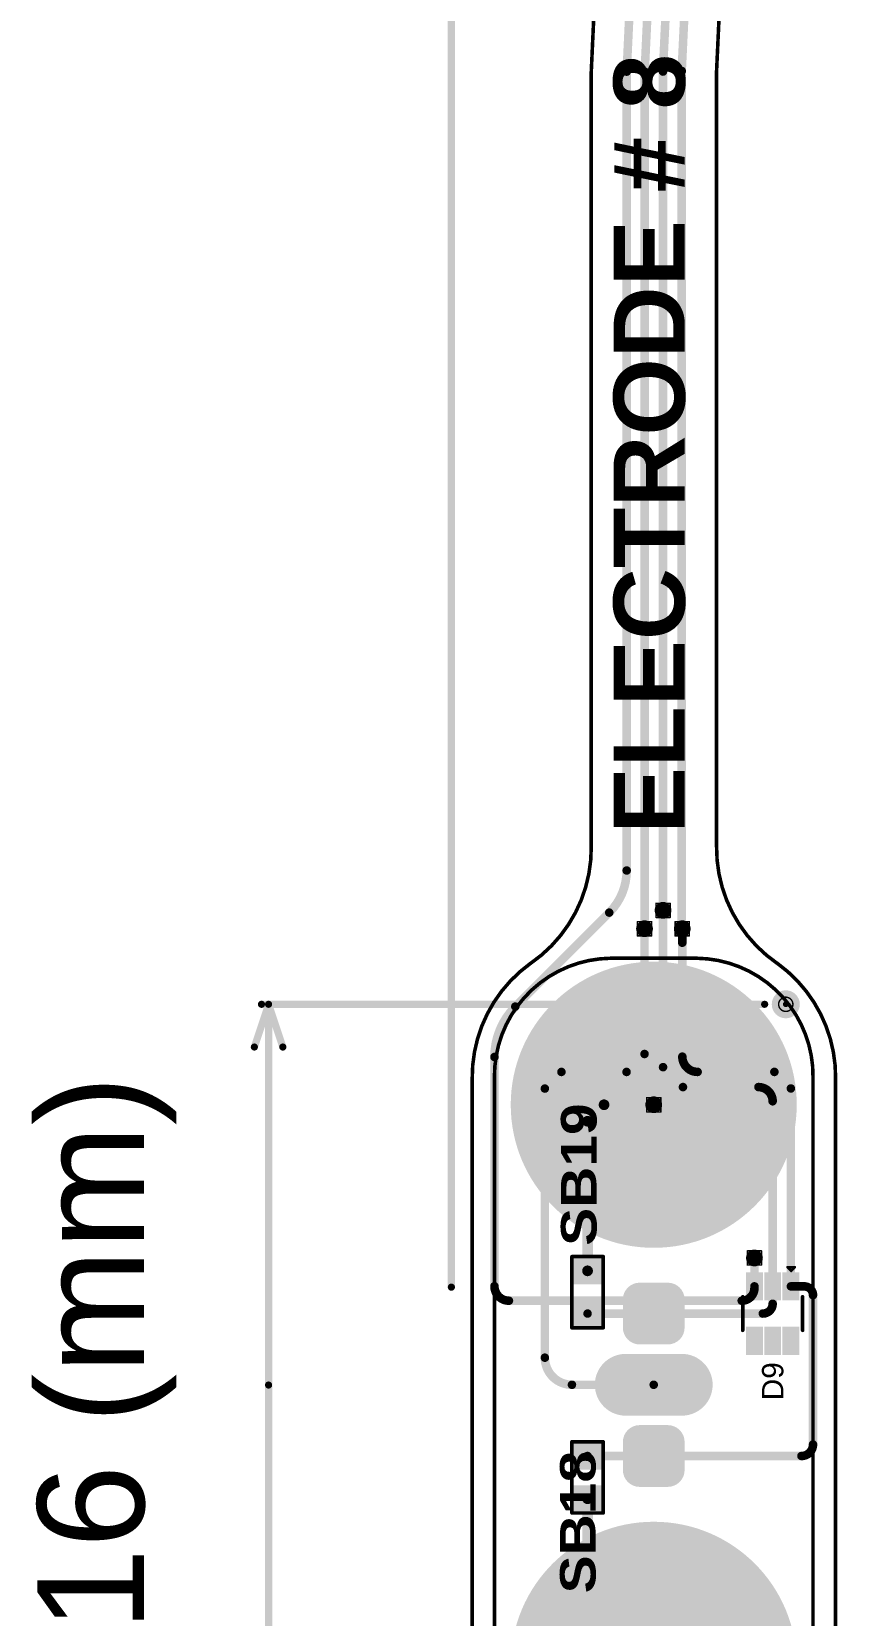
# Model space of a CAD drawing. Header units: inches. Extents: x -17 to 349, y -40 to 215.
# Drawn here: x -17.5 to 11.8, y 5.4 to 61.8 of the extents above; entities that cross this region are included whole.
import ezdxf

# ---------------------------------------------------------------- set-up
doc = ezdxf.new("R2010")
doc.units = ezdxf.units.IN
for name, color, linetype in [('Board Outline', 216, 'Continuous'), ('Bottom Layer', 5, 'Continuous'), ('Bottom Overlay', 54, 'Continuous'), ('Bottom Paste', 16, 'Continuous'), ('Bottom Solder', 6, 'Continuous'), ('Dimension', 6, 'Continuous'), ('Drill Drawing', 1, 'Continuous'), ('Pad Holes', 156, 'Continuous'), ('Top Layer', 1, 'Continuous'), ('Top Overlay', 2, 'Continuous'), ('Top Paste', 8, 'Continuous'), ('Top Solder', 216, 'Continuous'), ('Via Holes', 16, 'Continuous')]:
    doc.layers.add(name, color=color, linetype=linetype)
doc.styles.add('Arial', font='', dxfattribs={"height": 0.2})
doc.styles.add('Arial Black_Bold', font='', dxfattribs={"height": 0.2})
doc.styles.add('Arial_Bold', font='', dxfattribs={"height": 0.2})
doc.styles.get('Arial').set_extended_font_data('Arial')
doc.styles.get('Arial Black_Bold').set_extended_font_data('Arial Black', bold=True)
doc.styles.get('Arial_Bold').set_extended_font_data('Arial', bold=True)

# ---------------------------------------------------------------- blocks, each defined once
blk = doc.blocks.new('S______B______7')
at = {"layer": 'Top Layer'}
for points in [[(-1.143, -0.4445), (-1.143, 0.4445), (-0.381, 0.4445), (-0.381, -0.4445)], [(0.381, -0.4445), (0.381, 0.4445), (1.143, 0.4445), (1.143, -0.4445)]]:
    blk.add_hatch(color=1, dxfattribs=at).paths.add_polyline_path(points)
at = {"layer": 'Top Paste'}
for points in [[(-1.143, -0.4445), (-1.143, 0.4445), (-0.381, 0.4445), (-0.381, -0.4445)], [(0.381, -0.4445), (0.381, 0.4445), (1.143, 0.4445), (1.143, -0.4445)]]:
    blk.add_hatch(color=8, dxfattribs=at).paths.add_polyline_path(points)
at = {"layer": 'Top Solder'}
for points in [[(-1.2446, -0.5461), (-1.2446, 0.5461), (-0.2794, 0.5461), (-0.2794, -0.5461)], [(0.2794, -0.5461), (0.2794, 0.5461), (1.2446, 0.5461), (1.2446, -0.5461)]]:
    blk.add_hatch(color=216, dxfattribs=at).paths.add_polyline_path(points)
at = {"layer": 'Top Overlay'}
for points in [[(-1.27, -0.5588, 0.127, 0.127, 0), (-1.27, 0.5588, 0.127, 0.127, 0)], [(1.27, 0.5588, 0.127, 0.127, 0), (-1.27, 0.5588, 0.127, 0.127, 0)], [(1.27, -0.5588, 0.127, 0.127, 0), (1.27, 0.5588, 0.127, 0.127, 0)], [(1.27, -0.5588, 0.127, 0.127, 0), (-1.27, -0.5588, 0.127, 0.127, 0)]]:
    blk.add_lwpolyline(points, format="xyseb", dxfattribs=at)
for points in [[(-1.30175, 0.5588, 0.0635, 0.0635, 1), (-1.23825, 0.5588, 0.0635, 0.0635, 1)], [(-1.30175, 0.5588, 0.0635, 0.0635, 1), (-1.23825, 0.5588, 0.0635, 0.0635, 1)], [(1.23825, 0.5588, 0.0635, 0.0635, 1), (1.30175, 0.5588, 0.0635, 0.0635, 1)], [(1.23825, 0.5588, 0.0635, 0.0635, 1), (1.30175, 0.5588, 0.0635, 0.0635, 1)], [(-1.30175, -0.5588, 0.0635, 0.0635, 1), (-1.23825, -0.5588, 0.0635, 0.0635, 1)], [(-1.30175, -0.5588, 0.0635, 0.0635, 1), (-1.23825, -0.5588, 0.0635, 0.0635, 1)], [(1.23825, -0.5588, 0.0635, 0.0635, 1), (1.30175, -0.5588, 0.0635, 0.0635, 1)], [(1.23825, -0.5588, 0.0635, 0.0635, 1), (1.30175, -0.5588, 0.0635, 0.0635, 1)]]:
    blk.add_lwpolyline(points, format="xyseb", close=True, dxfattribs=at)
blk = doc.blocks.new('S______B______8')
at = {"layer": 'Top Layer'}
for points in [[(-1.143, -0.4445), (-1.143, 0.4445), (-0.381, 0.4445), (-0.381, -0.4445)], [(0.381, -0.4445), (0.381, 0.4445), (1.143, 0.4445), (1.143, -0.4445)]]:
    blk.add_hatch(color=1, dxfattribs=at).paths.add_polyline_path(points)
at = {"layer": 'Top Paste'}
for points in [[(-1.143, -0.4445), (-1.143, 0.4445), (-0.381, 0.4445), (-0.381, -0.4445)], [(0.381, -0.4445), (0.381, 0.4445), (1.143, 0.4445), (1.143, -0.4445)]]:
    blk.add_hatch(color=8, dxfattribs=at).paths.add_polyline_path(points)
at = {"layer": 'Top Solder'}
for points in [[(-1.2446, -0.5461), (-1.2446, 0.5461), (-0.2794, 0.5461), (-0.2794, -0.5461)], [(0.2794, -0.5461), (0.2794, 0.5461), (1.2446, 0.5461), (1.2446, -0.5461)]]:
    blk.add_hatch(color=216, dxfattribs=at).paths.add_polyline_path(points)
at = {"layer": 'Top Overlay'}
for points in [[(-1.27, 0.5588, 0.127, 0.127, 0), (-1.27, -0.5588, 0.127, 0.127, 0)], [(-1.27, 0.5588, 0.127, 0.127, 0), (1.27, 0.5588, 0.127, 0.127, 0)], [(1.27, 0.5588, 0.127, 0.127, 0), (1.27, -0.5588, 0.127, 0.127, 0)], [(-1.27, -0.5588, 0.127, 0.127, 0), (1.27, -0.5588, 0.127, 0.127, 0)]]:
    blk.add_lwpolyline(points, format="xyseb", dxfattribs=at)
for points in [[(-1.30175, 0.5588, 0.0635, 0.0635, 1), (-1.23825, 0.5588, 0.0635, 0.0635, 1)], [(-1.30175, 0.5588, 0.0635, 0.0635, 1), (-1.23825, 0.5588, 0.0635, 0.0635, 1)], [(1.23825, 0.5588, 0.0635, 0.0635, 1), (1.30175, 0.5588, 0.0635, 0.0635, 1)], [(1.23825, 0.5588, 0.0635, 0.0635, 1), (1.30175, 0.5588, 0.0635, 0.0635, 1)], [(-1.30175, -0.5588, 0.0635, 0.0635, 1), (-1.23825, -0.5588, 0.0635, 0.0635, 1)], [(-1.30175, -0.5588, 0.0635, 0.0635, 1), (-1.23825, -0.5588, 0.0635, 0.0635, 1)], [(1.23825, -0.5588, 0.0635, 0.0635, 1), (1.30175, -0.5588, 0.0635, 0.0635, 1)], [(1.23825, -0.5588, 0.0635, 0.0635, 1), (1.30175, -0.5588, 0.0635, 0.0635, 1)]]:
    blk.add_lwpolyline(points, format="xyseb", close=True, dxfattribs=at)
blk = doc.blocks.new('SOT_363_23')
at = {"layer": 'Top Layer'}
for points in [[(-0.57, 0.85), (-0.57, 0.45), (-1.37, 0.45), (-1.37, 0.85)], [(1.37, 0.85), (1.37, 0.45), (0.57, 0.45), (0.57, 0.85)], [(-0.57, 0.2), (-0.57, -0.2), (-1.37, -0.2), (-1.37, 0.2)], [(1.37, 0.2), (1.37, -0.2), (0.57, -0.2), (0.57, 0.2)], [(-0.57, -0.45), (-0.57, -0.85), (-1.37, -0.85), (-1.37, -0.45)], [(1.37, -0.45), (1.37, -0.85), (0.57, -0.85), (0.57, -0.45)]]:
    blk.add_hatch(color=1, dxfattribs=at).paths.add_polyline_path(points)
at = {"layer": 'Top Paste'}
for points in [[(-0.57, 0.85), (-0.57, 0.45), (-1.37, 0.45), (-1.37, 0.85)], [(1.37, 0.85), (1.37, 0.45), (0.57, 0.45), (0.57, 0.85)], [(-0.57, 0.2), (-0.57, -0.2), (-1.37, -0.2), (-1.37, 0.2)], [(1.37, 0.2), (1.37, -0.2), (0.57, -0.2), (0.57, 0.2)], [(-0.57, -0.45), (-0.57, -0.85), (-1.37, -0.85), (-1.37, -0.45)], [(1.37, -0.45), (1.37, -0.85), (0.57, -0.85), (0.57, -0.45)]]:
    blk.add_hatch(color=8, dxfattribs=at).paths.add_polyline_path(points)
at = {"layer": 'Top Solder'}
for points in [[(-0.468, 0.952), (-0.468, 0.348), (-1.472, 0.348), (-1.472, 0.952)], [(1.472, 0.952), (1.472, 0.348), (0.468, 0.348), (0.468, 0.952)], [(-0.468, 0.302), (-0.468, -0.302), (-1.472, -0.302), (-1.472, 0.302)], [(1.472, 0.302), (1.472, -0.302), (0.468, -0.302), (0.468, 0.302)], [(-0.468, -0.348), (-0.468, -0.952), (-1.472, -0.952), (-1.472, -0.348)], [(1.472, -0.348), (1.472, -0.952), (0.468, -0.952), (0.468, -0.348)]]:
    blk.add_hatch(color=216, dxfattribs=at).paths.add_polyline_path(points)
at = {"layer": 'Top Overlay'}
for points in [[(0.6, 1.067, 0.127, 0.127, 0), (-0.6, 1.067, 0.127, 0.127, 0)], [(-1.524, 0.66, 0.1, 0.1, 0), (-1.651, 0.787, 0.1, 0.1, 0)], [(-1.651, 0.533, 0.1, 0.1, 0), (-1.651, 0.787, 0.1, 0.1, 0)], [(-1.651, 0.533, 0.1, 0.1, 0), (-1.524, 0.66, 0.1, 0.1, 0)], [(0.6, -1.067, 0.127, 0.127, 0), (-0.6, -1.067, 0.127, 0.127, 0)]]:
    blk.add_lwpolyline(points, format="xyseb", dxfattribs=at)
for points in [[(-0.632, 1.067, 0.0635, 0.0635, 1), (-0.568, 1.067, 0.0635, 0.0635, 1)], [(0.568, 1.067, 0.0635, 0.0635, 1), (0.632, 1.067, 0.0635, 0.0635, 1)], [(-1.676, 0.787, 0.05, 0.05, 1), (-1.626, 0.787, 0.05, 0.05, 1)], [(-1.676, 0.787, 0.05, 0.05, 1), (-1.626, 0.787, 0.05, 0.05, 1)], [(-1.676, 0.533, 0.05, 0.05, 1), (-1.626, 0.533, 0.05, 0.05, 1)], [(-1.676, 0.533, 0.05, 0.05, 1), (-1.626, 0.533, 0.05, 0.05, 1)], [(-1.549, 0.66, 0.05, 0.05, 1), (-1.499, 0.66, 0.05, 0.05, 1)], [(-1.549, 0.66, 0.05, 0.05, 1), (-1.499, 0.66, 0.05, 0.05, 1)], [(-0.632, -1.067, 0.0635, 0.0635, 1), (-0.568, -1.067, 0.0635, 0.0635, 1)], [(0.568, -1.067, 0.0635, 0.0635, 1), (0.632, -1.067, 0.0635, 0.0635, 1)]]:
    blk.add_lwpolyline(points, format="xyseb", close=True, dxfattribs=at)
blk = doc.blocks.new('EMG_2_PAD_B_39')
at = {"layer": 'Bottom Layer'}
h = blk.add_hatch(color=5, dxfattribs=at)
edge = h.paths.add_edge_path()
edge.add_arc((0, 9.987), 5, 0, 360)
h = blk.add_hatch(color=5, dxfattribs=at)
edge = h.paths.add_edge_path()
edge.add_arc((0, -9.987), 5, 0, 360)
at = {"layer": 'Bottom Paste'}
h = blk.add_hatch(color=16, dxfattribs=at)
edge = h.paths.add_edge_path()
edge.add_arc((0, 9.987), 5, 0, 360)
h = blk.add_hatch(color=16, dxfattribs=at)
edge = h.paths.add_edge_path()
edge.add_arc((0, -9.987), 5, 0, 360)
at = {"layer": 'Bottom Solder'}
h = blk.add_hatch(color=6, dxfattribs=at)
edge = h.paths.add_edge_path()
edge.add_arc((0, 9.987), 5.102, 0, 360)
h = blk.add_hatch(color=6, dxfattribs=at)
edge = h.paths.add_edge_path()
edge.add_arc((0, -9.987), 5.102, 0, 360)
at = {"layer": 'Bottom Overlay'}
for points in [[(-5.683, 10.966, 0.127, 0.127, -0.414214), (-1.531, 15.213, 0.127, 0.127, 0)], [(-1.531, 15.213, 0.127, 0.127, 0), (1.531, 15.213, 0.127, 0.127, 0)], [(1.531, 15.213, 0.127, 0.127, -0.414214), (5.683, 10.966, 0.127, 0.127, 0)], [(-5.683, -10.966, 0.127, 0.127, 0), (-5.683, 10.966, 0.127, 0.127, 0)], [(5.683, -10.966, 0.127, 0.127, 0), (5.683, 10.966, 0.127, 0.127, 0)], [(-1.531, -15.213, 0.127, 0.127, -0.414214), (-5.683, -10.966, 0.127, 0.127, 0)], [(5.683, -10.966, 0.127, 0.127, -0.414214), (1.531, -15.213, 0.127, 0.127, 0)], [(-1.531, -15.213, 0.127, 0.127, 0), (1.531, -15.213, 0.127, 0.127, 0)]]:
    blk.add_lwpolyline(points, format="xyseb", dxfattribs=at)
for points in [[(-1.562, 15.213, 0.0635, 0.0635, 1), (-1.499, 15.213, 0.0635, 0.0635, 1)], [(-1.562, 15.213, 0.0635, 0.0635, 1), (-1.499, 15.213, 0.0635, 0.0635, 1)], [(1.499, 15.213, 0.0635, 0.0635, 1), (1.562, 15.213, 0.0635, 0.0635, 1)], [(1.499, 15.213, 0.0635, 0.0635, 1), (1.562, 15.213, 0.0635, 0.0635, 1)], [(-5.715, 10.966, 0.0635, 0.0635, 1), (-5.652, 10.966, 0.0635, 0.0635, 1)], [(-5.715, 10.966, 0.0635, 0.0635, 1), (-5.652, 10.966, 0.0635, 0.0635, 1)], [(5.651, 10.966, 0.0635, 0.0635, 1), (5.715, 10.966, 0.0635, 0.0635, 1)], [(5.651, 10.966, 0.0635, 0.0635, 1), (5.715, 10.966, 0.0635, 0.0635, 1)], [(-5.715, -10.966, 0.0635, 0.0635, 1), (-5.652, -10.966, 0.0635, 0.0635, 1)], [(-5.715, -10.966, 0.0635, 0.0635, 1), (-5.652, -10.966, 0.0635, 0.0635, 1)], [(5.651, -10.966, 0.0635, 0.0635, 1), (5.715, -10.966, 0.0635, 0.0635, 1)], [(5.651, -10.966, 0.0635, 0.0635, 1), (5.715, -10.966, 0.0635, 0.0635, 1)], [(-1.562, -15.213, 0.0635, 0.0635, 1), (-1.499, -15.213, 0.0635, 0.0635, 1)], [(-1.562, -15.213, 0.0635, 0.0635, 1), (-1.499, -15.213, 0.0635, 0.0635, 1)], [(1.499, -15.213, 0.0635, 0.0635, 1), (1.562, -15.213, 0.0635, 0.0635, 1)], [(1.499, -15.213, 0.0635, 0.0635, 1), (1.562, -15.213, 0.0635, 0.0635, 1)]]:
    blk.add_lwpolyline(points, format="xyseb", close=True, dxfattribs=at)
blk = doc.blocks.new('T____P____SMD_3_P____48')
at = {"layer": 'Top Layer'}
h = blk.add_hatch(color=1, dxfattribs=at)
edge = h.paths.add_edge_path()
edge.add_arc((-0.5, 3.04), 0.5, 90, 180)
edge.add_line((-1, 3.04), (-1, 2.04))
edge.add_arc((-0.5, 2.04), 0.5, 180, 270)
edge.add_line((-0.5, 1.54), (0.5, 1.54))
edge.add_arc((0.5, 2.04), 0.5, 270, 360)
edge.add_line((1, 2.04), (1, 3.04))
edge.add_arc((0.5, 3.04), 0.5, 0, 90)
edge.add_line((0.5, 3.54), (-0.5, 3.54))
h = blk.add_hatch(color=1, dxfattribs=at)
edge = h.paths.add_edge_path()
edge.add_arc((-1, 0), 1, 90, 270)
edge.add_line((-1, -1), (1, -1))
edge.add_arc((1, 0), 1, 270, 450)
edge.add_line((1, 1), (-1, 1))
h = blk.add_hatch(color=1, dxfattribs=at)
edge = h.paths.add_edge_path()
edge.add_arc((-0.5, -2.04), 0.5, 90, 180)
edge.add_line((-1, -2.04), (-1, -3.04))
edge.add_arc((-0.5, -3.04), 0.5, 180, 270)
edge.add_line((-0.5, -3.54), (0.5, -3.54))
edge.add_arc((0.5, -3.04), 0.5, 270, 360)
edge.add_line((1, -3.04), (1, -2.04))
edge.add_arc((0.5, -2.04), 0.5, 0, 90)
edge.add_line((0.5, -1.54), (-0.5, -1.54))
at = {"layer": 'Top Paste'}
h = blk.add_hatch(color=8, dxfattribs=at)
edge = h.paths.add_edge_path()
edge.add_arc((-0.5, 3.04), 0.5, 90, 180)
edge.add_line((-1, 3.04), (-1, 2.04))
edge.add_arc((-0.5, 2.04), 0.5, 180, 270)
edge.add_line((-0.5, 1.54), (0.5, 1.54))
edge.add_arc((0.5, 2.04), 0.5, 270, 360)
edge.add_line((1, 2.04), (1, 3.04))
edge.add_arc((0.5, 3.04), 0.5, 0, 90)
edge.add_line((0.5, 3.54), (-0.5, 3.54))
h = blk.add_hatch(color=8, dxfattribs=at)
edge = h.paths.add_edge_path()
edge.add_arc((-1, 0), 1, 90, 270)
edge.add_line((-1, -1), (1, -1))
edge.add_arc((1, 0), 1, 270, 450)
edge.add_line((1, 1), (-1, 1))
h = blk.add_hatch(color=8, dxfattribs=at)
edge = h.paths.add_edge_path()
edge.add_arc((-0.5, -2.04), 0.5, 90, 180)
edge.add_line((-1, -2.04), (-1, -3.04))
edge.add_arc((-0.5, -3.04), 0.5, 180, 270)
edge.add_line((-0.5, -3.54), (0.5, -3.54))
edge.add_arc((0.5, -3.04), 0.5, 270, 360)
edge.add_line((1, -3.04), (1, -2.04))
edge.add_arc((0.5, -2.04), 0.5, 0, 90)
edge.add_line((0.5, -1.54), (-0.5, -1.54))
at = {"layer": 'Top Solder'}
h = blk.add_hatch(color=216, dxfattribs=at)
edge = h.paths.add_edge_path()
edge.add_arc((-0.5, 3.04), 0.602, 90, 180)
edge.add_line((-1.102, 3.04), (-1.102, 2.04))
edge.add_arc((-0.5, 2.04), 0.602, 180, 270)
edge.add_line((-0.5, 1.438), (0.5, 1.438))
edge.add_arc((0.5, 2.04), 0.602, 270, 360)
edge.add_line((1.102, 2.04), (1.102, 3.04))
edge.add_arc((0.5, 3.04), 0.602, 0, 90)
edge.add_line((0.5, 3.642), (-0.5, 3.642))
h = blk.add_hatch(color=216, dxfattribs=at)
edge = h.paths.add_edge_path()
edge.add_arc((-1, 0), 1.102, 90, 270)
edge.add_line((-1, -1.102), (1, -1.102))
edge.add_arc((1, 0), 1.102, 270, 450)
edge.add_line((1, 1.102), (-1, 1.102))
h = blk.add_hatch(color=216, dxfattribs=at)
edge = h.paths.add_edge_path()
edge.add_arc((-0.5, -2.04), 0.602, 90, 180)
edge.add_line((-1.102, -2.04), (-1.102, -3.04))
edge.add_arc((-0.5, -3.04), 0.602, 180, 270)
edge.add_line((-0.5, -3.642), (0.5, -3.642))
edge.add_arc((0.5, -3.04), 0.602, 270, 360)
edge.add_line((1.102, -3.04), (1.102, -2.04))
edge.add_arc((0.5, -2.04), 0.602, 0, 90)
edge.add_line((0.5, -1.438), (-0.5, -1.438))

msp = doc.modelspace()

# ---------------------------------------------------------------- hatches: boundary and pattern name
at = {"layer": 'Bottom Layer'}
h = msp.add_hatch(color=5, dxfattribs=at)
edge = h.paths.add_edge_path()
edge.add_arc((5.031, 30.51), 0.3, 0, 360)
h = msp.add_hatch(color=5, dxfattribs=at)
edge = h.paths.add_edge_path()
edge.add_arc((4.37, 29.854), 0.3, 0, 360)
h = msp.add_hatch(color=5, dxfattribs=at)
edge = h.paths.add_edge_path()
edge.add_arc((5.716, 29.854), 0.3, 0, 360)
h = msp.add_hatch(color=5, dxfattribs=at)
edge = h.paths.add_edge_path()
edge.add_arc((4.699, 23.576), 0.3, 0, 360)
h = msp.add_hatch(color=5, dxfattribs=at)
edge = h.paths.add_edge_path()
edge.add_arc((8.292, 18.111), 0.3, 0, 360)
at = {"layer": 'Bottom Solder'}
h = msp.add_hatch(color=6, dxfattribs=at)
edge = h.paths.add_edge_path()
edge.add_arc((9.41, 27.159), 0.102, 0, 360)
at = {"layer": 'Pad Holes'}
h = msp.add_hatch(color=7, dxfattribs=at)
edge = h.paths.add_edge_path()
edge.add_arc((9.41, 27.159), 0.5, 0, 360)
at = {"layer": 'Top Layer'}
h = msp.add_hatch(color=1, dxfattribs=at)
edge = h.paths.add_edge_path()
edge.add_arc((5.031, 30.51), 0.3, 0, 360)
h = msp.add_hatch(color=1, dxfattribs=at)
edge = h.paths.add_edge_path()
edge.add_arc((4.37, 29.854), 0.3, 0, 360)
h = msp.add_hatch(color=1, dxfattribs=at)
edge = h.paths.add_edge_path()
edge.add_arc((5.716, 29.854), 0.3, 0, 360)
h = msp.add_hatch(color=1, dxfattribs=at)
edge = h.paths.add_edge_path()
edge.add_arc((4.699, 23.576), 0.3, 0, 360)
h = msp.add_hatch(color=1, dxfattribs=at)
edge = h.paths.add_edge_path()
edge.add_arc((8.292, 18.111), 0.3, 0, 360)
at = {"layer": 'Top Solder'}
h = msp.add_hatch(color=216, dxfattribs=at)
edge = h.paths.add_edge_path()
edge.add_arc((9.41, 27.159), 0.102, 0, 360)
at = {"layer": 'Via Holes'}
h = msp.add_hatch(color=7, dxfattribs=at)
edge = h.paths.add_edge_path()
edge.add_arc((5.031, 30.51), 0.15, 0, 360)
h = msp.add_hatch(color=7, dxfattribs=at)
edge = h.paths.add_edge_path()
edge.add_arc((4.37, 29.854), 0.15, 0, 360)
h = msp.add_hatch(color=7, dxfattribs=at)
edge = h.paths.add_edge_path()
edge.add_arc((5.716, 29.854), 0.15, 0, 360)
h = msp.add_hatch(color=7, dxfattribs=at)
edge = h.paths.add_edge_path()
edge.add_arc((4.699, 23.576), 0.15, 0, 360)
h = msp.add_hatch(color=7, dxfattribs=at)
edge = h.paths.add_edge_path()
edge.add_arc((8.292, 18.111), 0.15, 0, 360)

# ---------------------------------------------------------------- linework, layer by layer
at = {"layer": 'Board Outline'}
for points in [[(2.47, 60.422, 0.127, 0.127, -0.41422), (71.991, 129.942, 0.127, 0.127, 0)], [(6.94, 60.422, 0.127, 0.127, -0.41422), (71.991, 125.472, 0.127, 0.127, 0)], [(2.47, 32.792, 0.127, 0.127, 0), (2.47, 60.422, 0.127, 0.127, 0)], [(6.94, 32.792, 0.127, 0.127, 0), (6.94, 60.422, 0.127, 0.127, 0)], [(2.47, 32.792, 0.127, 0.127, -0.250069), (0.301, 28.615, 0.127, 0.127, 0)], [(9.109, 28.615, 0.127, 0.127, -0.250069), (6.941, 32.792, 0.127, 0.127, 0)], [(-1.778, 24.504, 0.127, 0.127, -0.244175), (0.3, 28.617, 0.127, 0.127, 0)], [(9.111, 28.617, 0.127, 0.127, -0.244175), (11.188, 24.504, 0.127, 0.127, 0)], [(-1.778, 2.648, 0.127, 0.127, 0), (-1.778, 24.504, 0.127, 0.127, 0)], [(11.188, 24.504, 0.127, 0.127, 0), (11.188, 2.648, 0.127, 0.127, 0)], [(11.188, 24.504, 0.127, 0.127, 0), (11.188, 2.648, 0.127, 0.127, 0)]]:
    msp.add_lwpolyline(points, format="xyseb", dxfattribs=at)
for points in [[(2.439, 60.422, 0.0635, 0.0635, 1), (2.502, 60.422, 0.0635, 0.0635, 1)], [(2.439, 60.422, 0.0635, 0.0635, 1), (2.502, 60.422, 0.0635, 0.0635, 1)], [(6.909, 60.422, 0.0635, 0.0635, 1), (6.972, 60.422, 0.0635, 0.0635, 1)], [(6.909, 60.422, 0.0635, 0.0635, 1), (6.972, 60.422, 0.0635, 0.0635, 1)], [(2.438, 32.792, 0.0635, 0.0635, 1), (2.502, 32.792, 0.0635, 0.0635, 1)], [(2.438, 32.792, 0.0635, 0.0635, 1), (2.502, 32.792, 0.0635, 0.0635, 1)], [(6.909, 32.792, 0.0635, 0.0635, 1), (6.972, 32.792, 0.0635, 0.0635, 1)], [(6.909, 32.792, 0.0635, 0.0635, 1), (6.972, 32.792, 0.0635, 0.0635, 1)], [(0.268, 28.617, 0.0635, 0.0635, 1), (0.332, 28.617, 0.0635, 0.0635, 1)], [(0.27, 28.615, 0.0635, 0.0635, 1), (0.333, 28.615, 0.0635, 0.0635, 1)], [(9.077, 28.615, 0.0635, 0.0635, 1), (9.141, 28.615, 0.0635, 0.0635, 1)], [(9.079, 28.617, 0.0635, 0.0635, 1), (9.142, 28.617, 0.0635, 0.0635, 1)], [(-1.81, 24.504, 0.0635, 0.0635, 1), (-1.746, 24.504, 0.0635, 0.0635, 1)], [(-1.81, 24.504, 0.0635, 0.0635, 1), (-1.746, 24.504, 0.0635, 0.0635, 1)], [(11.157, 24.504, 0.0635, 0.0635, 1), (11.22, 24.504, 0.0635, 0.0635, 1)], [(11.157, 24.504, 0.0635, 0.0635, 1), (11.22, 24.504, 0.0635, 0.0635, 1)], [(11.157, 24.504, 0.0635, 0.0635, 1), (11.22, 24.504, 0.0635, 0.0635, 1)]]:
    msp.add_lwpolyline(points, format="xyseb", close=True, dxfattribs=at)
at = {"layer": 'Bottom Layer'}
for points in [[(3.734, 60.422, 0.305, 0.305, -0.414214), (71.987, 128.599, 0.305, 0.305, 0)], [(4.377, 60.425, 0.305, 0.305, -0.414214), (71.987, 127.938, 0.305, 0.305, 0)], [(5.027, 60.425, 0.305, 0.305, -0.414214), (71.987, 127.278, 0.305, 0.305, 0)], [(5.697, 60.445, 0.305, 0.305, -0.414214), (71.987, 126.617, 0.305, 0.305, 0)], [(3.734, 31.931, 0.305, 0.305, 0), (3.734, 60.422, 0.305, 0.305, 0)], [(4.377, 29.862, 0.305, 0.305, 0), (4.377, 60.425, 0.305, 0.305, 0)], [(5.027, 30.514, 0.305, 0.305, 0), (5.027, 60.425, 0.305, 0.305, 0)], [(5.697, 29.899, 0.305, 0.305, 0), (5.697, 60.445, 0.305, 0.305, 0)], [(3.734, 31.931, 0.305, 0.305, -0.198912), (3.112, 30.429, 0.305, 0.305, 0)], [(-0.24, 27.077, 0.305, 0.305, 0), (3.112, 30.429, 0.305, 0.305, 0)], [(5.027, 30.514, 0.305, 0.305, 0), (5.031, 30.51, 0.305, 0.305, 0)], [(4.37, 29.854, 0.305, 0.305, 0), (4.377, 29.862, 0.305, 0.305, 0)], [(5.716, 29.854, 0.305, 0.305, -0.198912), (5.697, 29.899, 0.305, 0.305, 0)], [(-0.984, 25.281, 0.305, 0.305, -0.198912), (-0.24, 27.077, 0.305, 0.305, 0)], [(-0.984, 17.105, 0.305, 0.305, 0), (-0.984, 25.281, 0.305, 0.305, 0)], [(8.292, 17.041, 0.305, 0.305, 0), (8.292, 18.111, 0.305, 0.305, 0)], [(-0.467, 16.587, 0.305, 0.305, -0.414214), (-0.984, 17.105, 0.305, 0.305, 0)], [(8.292, 17.041, 0.305, 0.305, -0.414214), (7.838, 16.587, 0.305, 0.305, 0)], [(-0.467, 16.587, 0.305, 0.305, 0), (7.838, 16.587, 0.305, 0.305, 0)]]:
    msp.add_lwpolyline(points, format="xyseb", dxfattribs=at)
for points in [[(3.658, 60.422, 0.152, 0.152, 1), (3.81, 60.422, 0.152, 0.152, 1)], [(3.658, 60.422, 0.152, 0.152, 1), (3.81, 60.422, 0.152, 0.152, 1)], [(4.301, 60.425, 0.152, 0.152, 1), (4.454, 60.425, 0.152, 0.152, 1)], [(4.301, 60.425, 0.152, 0.152, 1), (4.454, 60.425, 0.152, 0.152, 1)], [(4.951, 60.425, 0.152, 0.152, 1), (5.104, 60.425, 0.152, 0.152, 1)], [(4.951, 60.425, 0.152, 0.152, 1), (5.104, 60.425, 0.152, 0.152, 1)], [(5.621, 60.445, 0.152, 0.152, 1), (5.774, 60.445, 0.152, 0.152, 1)], [(5.621, 60.445, 0.152, 0.152, 1), (5.774, 60.445, 0.152, 0.152, 1)], [(3.658, 31.931, 0.152, 0.152, 1), (3.81, 31.931, 0.152, 0.152, 1)], [(3.658, 31.931, 0.152, 0.152, 1), (3.81, 31.931, 0.152, 0.152, 1)], [(3.036, 30.429, 0.152, 0.152, 1), (3.188, 30.429, 0.152, 0.152, 1)], [(3.036, 30.429, 0.152, 0.152, 1), (3.188, 30.429, 0.152, 0.152, 1)], [(4.951, 30.514, 0.152, 0.152, 1), (5.104, 30.514, 0.152, 0.152, 1)], [(4.951, 30.514, 0.152, 0.152, 1), (5.104, 30.514, 0.152, 0.152, 1)], [(4.955, 30.51, 0.152, 0.152, 1), (5.108, 30.51, 0.152, 0.152, 1)], [(4.294, 29.854, 0.152, 0.152, 1), (4.446, 29.854, 0.152, 0.152, 1)], [(4.301, 29.862, 0.152, 0.152, 1), (4.454, 29.862, 0.152, 0.152, 1)], [(4.301, 29.862, 0.152, 0.152, 1), (4.454, 29.862, 0.152, 0.152, 1)], [(5.621, 29.899, 0.152, 0.152, 1), (5.774, 29.899, 0.152, 0.152, 1)], [(5.621, 29.899, 0.152, 0.152, 1), (5.774, 29.899, 0.152, 0.152, 1)], [(5.64, 29.854, 0.152, 0.152, 1), (5.792, 29.854, 0.152, 0.152, 1)], [(-0.316, 27.077, 0.152, 0.152, 1), (-0.164, 27.077, 0.152, 0.152, 1)], [(-0.316, 27.077, 0.152, 0.152, 1), (-0.164, 27.077, 0.152, 0.152, 1)], [(-1.06, 25.281, 0.152, 0.152, 1), (-0.908, 25.281, 0.152, 0.152, 1)], [(-1.06, 25.281, 0.152, 0.152, 1), (-0.908, 25.281, 0.152, 0.152, 1)], [(8.216, 18.111, 0.152, 0.152, 1), (8.368, 18.111, 0.152, 0.152, 1)], [(-1.06, 17.105, 0.152, 0.152, 1), (-0.908, 17.105, 0.152, 0.152, 1)], [(-1.06, 17.105, 0.152, 0.152, 1), (-0.908, 17.105, 0.152, 0.152, 1)], [(8.216, 17.041, 0.152, 0.152, 1), (8.368, 17.041, 0.152, 0.152, 1)], [(8.216, 17.041, 0.152, 0.152, 1), (8.368, 17.041, 0.152, 0.152, 1)], [(-0.543, 16.587, 0.152, 0.152, 1), (-0.391, 16.587, 0.152, 0.152, 1)], [(-0.543, 16.587, 0.152, 0.152, 1), (-0.391, 16.587, 0.152, 0.152, 1)], [(7.762, 16.587, 0.152, 0.152, 1), (7.914, 16.587, 0.152, 0.152, 1)], [(7.762, 16.587, 0.152, 0.152, 1), (7.914, 16.587, 0.152, 0.152, 1)]]:
    msp.add_lwpolyline(points, format="xyseb", close=True, dxfattribs=at)
at = {"layer": 'Dimension'}
for points in [[(-2.522, 17.07, 0.254, 0.254, 0), (-2.522, 192.482, 0.254, 0.254, 0)], [(-9.55, 25.635, 0.254, 0.254, 0), (-9.042, 27.159, 0.254, 0.254, 0)], [(-9.296, 27.159, 0.254, 0.254, 0), (8.656, 27.159, 0.254, 0.254, 0)], [(-9.042, 27.159, 0.254, 0.254, 0), (-8.534, 25.635, 0.254, 0.254, 0)], [(-9.042, 13.58, 0.254, 0.254, 0), (-9.042, 27.159, 0.254, 0.254, 0)], [(-9.042, 0, 0.254, 0.254, 0), (-9.042, 13.58, 0.254, 0.254, 0)]]:
    msp.add_lwpolyline(points, format="xyseb", dxfattribs=at)
for points in [[(-9.36, 27.159, 0.127, 0.127, 1), (-9.233, 27.159, 0.127, 0.127, 1)], [(-9.106, 27.159, 0.127, 0.127, 1), (-8.979, 27.159, 0.127, 0.127, 1)], [(-9.106, 27.159, 0.127, 0.127, 1), (-8.979, 27.159, 0.127, 0.127, 1)], [(-9.106, 27.159, 0.127, 0.127, 1), (-8.979, 27.159, 0.127, 0.127, 1)], [(8.593, 27.159, 0.127, 0.127, 1), (8.72, 27.159, 0.127, 0.127, 1)], [(-9.614, 25.635, 0.127, 0.127, 1), (-9.487, 25.635, 0.127, 0.127, 1)], [(-8.598, 25.635, 0.127, 0.127, 1), (-8.471, 25.635, 0.127, 0.127, 1)], [(-2.585, 17.07, 0.127, 0.127, 1), (-2.458, 17.07, 0.127, 0.127, 1)], [(-9.106, 13.58, 0.127, 0.127, 1), (-8.979, 13.58, 0.127, 0.127, 1)], [(-9.106, 13.58, 0.127, 0.127, 1), (-8.979, 13.58, 0.127, 0.127, 1)]]:
    msp.add_lwpolyline(points, format="xyseb", close=True, dxfattribs=at)
at = {"layer": 'Drill Drawing'}
for points in [[(4.777, 30.764, 0.0508, 0.0508, 0), (5.285, 30.764, 0.0508, 0.0508, 0)], [(4.777, 30.256, 0.0508, 0.0508, 0), (4.777, 30.764, 0.0508, 0.0508, 0)], [(5.285, 30.256, 0.0508, 0.0508, 0), (5.285, 30.764, 0.0508, 0.0508, 0)], [(4.116, 30.108, 0.0508, 0.0508, 0), (4.624, 30.108, 0.0508, 0.0508, 0)], [(4.116, 29.6, 0.0508, 0.0508, 0), (4.116, 30.108, 0.0508, 0.0508, 0)], [(4.624, 29.6, 0.0508, 0.0508, 0), (4.624, 30.108, 0.0508, 0.0508, 0)], [(4.777, 30.256, 0.0508, 0.0508, 0), (5.285, 30.256, 0.0508, 0.0508, 0)], [(5.462, 30.108, 0.0508, 0.0508, 0), (5.97, 30.108, 0.0508, 0.0508, 0)], [(5.462, 29.6, 0.0508, 0.0508, 0), (5.462, 30.108, 0.0508, 0.0508, 0)], [(5.97, 29.6, 0.0508, 0.0508, 0), (5.97, 30.108, 0.0508, 0.0508, 0)], [(4.116, 29.6, 0.0508, 0.0508, 0), (4.624, 29.6, 0.0508, 0.0508, 0)], [(5.462, 29.6, 0.0508, 0.0508, 0), (5.97, 29.6, 0.0508, 0.0508, 0)], [(4.445, 23.83, 0.0508, 0.0508, 0), (4.953, 23.83, 0.0508, 0.0508, 0)], [(4.445, 23.322, 0.0508, 0.0508, 0), (4.445, 23.83, 0.0508, 0.0508, 0)], [(4.953, 23.322, 0.0508, 0.0508, 0), (4.953, 23.83, 0.0508, 0.0508, 0)], [(4.445, 23.322, 0.0508, 0.0508, 0), (4.953, 23.322, 0.0508, 0.0508, 0)], [(8.038, 18.365, 0.0508, 0.0508, 0), (8.546, 18.365, 0.0508, 0.0508, 0)], [(8.038, 17.857, 0.0508, 0.0508, 0), (8.038, 18.365, 0.0508, 0.0508, 0)], [(8.546, 17.857, 0.0508, 0.0508, 0), (8.546, 18.365, 0.0508, 0.0508, 0)], [(8.038, 17.857, 0.0508, 0.0508, 0), (8.546, 17.857, 0.0508, 0.0508, 0)]]:
    msp.add_lwpolyline(points, format="xyseb", dxfattribs=at)
for points in [[(4.765, 30.764, 0.0254, 0.0254, 1), (4.79, 30.764, 0.0254, 0.0254, 1)], [(4.765, 30.764, 0.0254, 0.0254, 1), (4.79, 30.764, 0.0254, 0.0254, 1)], [(5.273, 30.764, 0.0254, 0.0254, 1), (5.298, 30.764, 0.0254, 0.0254, 1)], [(5.273, 30.764, 0.0254, 0.0254, 1), (5.298, 30.764, 0.0254, 0.0254, 1)], [(4.103, 30.108, 0.0254, 0.0254, 1), (4.128, 30.108, 0.0254, 0.0254, 1)], [(4.103, 30.108, 0.0254, 0.0254, 1), (4.128, 30.108, 0.0254, 0.0254, 1)], [(4.611, 30.108, 0.0254, 0.0254, 1), (4.636, 30.108, 0.0254, 0.0254, 1)], [(4.611, 30.108, 0.0254, 0.0254, 1), (4.636, 30.108, 0.0254, 0.0254, 1)], [(4.765, 30.256, 0.0254, 0.0254, 1), (4.79, 30.256, 0.0254, 0.0254, 1)], [(4.765, 30.256, 0.0254, 0.0254, 1), (4.79, 30.256, 0.0254, 0.0254, 1)], [(5.273, 30.256, 0.0254, 0.0254, 1), (5.298, 30.256, 0.0254, 0.0254, 1)], [(5.273, 30.256, 0.0254, 0.0254, 1), (5.298, 30.256, 0.0254, 0.0254, 1)], [(5.449, 30.108, 0.0254, 0.0254, 1), (5.475, 30.108, 0.0254, 0.0254, 1)], [(5.449, 30.108, 0.0254, 0.0254, 1), (5.475, 30.108, 0.0254, 0.0254, 1)], [(5.957, 30.108, 0.0254, 0.0254, 1), (5.983, 30.108, 0.0254, 0.0254, 1)], [(5.957, 30.108, 0.0254, 0.0254, 1), (5.983, 30.108, 0.0254, 0.0254, 1)], [(4.103, 29.6, 0.0254, 0.0254, 1), (4.128, 29.6, 0.0254, 0.0254, 1)], [(4.103, 29.6, 0.0254, 0.0254, 1), (4.128, 29.6, 0.0254, 0.0254, 1)], [(4.611, 29.6, 0.0254, 0.0254, 1), (4.636, 29.6, 0.0254, 0.0254, 1)], [(4.611, 29.6, 0.0254, 0.0254, 1), (4.636, 29.6, 0.0254, 0.0254, 1)], [(5.449, 29.6, 0.0254, 0.0254, 1), (5.475, 29.6, 0.0254, 0.0254, 1)], [(5.449, 29.6, 0.0254, 0.0254, 1), (5.475, 29.6, 0.0254, 0.0254, 1)], [(5.957, 29.6, 0.0254, 0.0254, 1), (5.983, 29.6, 0.0254, 0.0254, 1)], [(5.957, 29.6, 0.0254, 0.0254, 1), (5.983, 29.6, 0.0254, 0.0254, 1)], [(9.664, 27.159, 0.0508, 0.0508, 1), (9.156, 27.159, 0.0508, 0.0508, 1)], [(9.144, 27.159, 0.0254, 0.0254, 1), (9.169, 27.159, 0.0254, 0.0254, 1)], [(9.652, 27.159, 0.0254, 0.0254, 1), (9.677, 27.159, 0.0254, 0.0254, 1)], [(4.432, 23.83, 0.0254, 0.0254, 1), (4.458, 23.83, 0.0254, 0.0254, 1)], [(4.432, 23.83, 0.0254, 0.0254, 1), (4.458, 23.83, 0.0254, 0.0254, 1)], [(4.94, 23.83, 0.0254, 0.0254, 1), (4.966, 23.83, 0.0254, 0.0254, 1)], [(4.94, 23.83, 0.0254, 0.0254, 1), (4.966, 23.83, 0.0254, 0.0254, 1)], [(4.432, 23.322, 0.0254, 0.0254, 1), (4.458, 23.322, 0.0254, 0.0254, 1)], [(4.432, 23.322, 0.0254, 0.0254, 1), (4.458, 23.322, 0.0254, 0.0254, 1)], [(4.94, 23.322, 0.0254, 0.0254, 1), (4.966, 23.322, 0.0254, 0.0254, 1)], [(4.94, 23.322, 0.0254, 0.0254, 1), (4.966, 23.322, 0.0254, 0.0254, 1)], [(8.025, 18.365, 0.0254, 0.0254, 1), (8.05, 18.365, 0.0254, 0.0254, 1)], [(8.025, 18.365, 0.0254, 0.0254, 1), (8.05, 18.365, 0.0254, 0.0254, 1)], [(8.533, 18.365, 0.0254, 0.0254, 1), (8.558, 18.365, 0.0254, 0.0254, 1)], [(8.533, 18.365, 0.0254, 0.0254, 1), (8.558, 18.365, 0.0254, 0.0254, 1)], [(8.025, 17.857, 0.0254, 0.0254, 1), (8.05, 17.857, 0.0254, 0.0254, 1)], [(8.025, 17.857, 0.0254, 0.0254, 1), (8.05, 17.857, 0.0254, 0.0254, 1)], [(8.533, 17.857, 0.0254, 0.0254, 1), (8.558, 17.857, 0.0254, 0.0254, 1)], [(8.533, 17.857, 0.0254, 0.0254, 1), (8.558, 17.857, 0.0254, 0.0254, 1)]]:
    msp.add_lwpolyline(points, format="xyseb", close=True, dxfattribs=at)
at = {"layer": 'Top Layer'}
for points in [[(5.031, 24.917, 0.305, 0.305, 0), (5.031, 30.51, 0.305, 0.305, 0)], [(4.37, 25.387, 0.305, 0.305, 0), (4.37, 29.854, 0.305, 0.305, 0)], [(5.716, 29.355, 0.305, 0.305, 0), (5.716, 29.854, 0.305, 0.305, 0)], [(5.716, 29.355, 0.305, 0.305, 0), (5.719, 29.355, 0.305, 0.305, 0)], [(5.719, 25.292, 0.305, 0.305, 0), (5.719, 29.355, 0.305, 0.305, 0)], [(4.37, 25.387, 0.305, 0.305, -0.414214), (3.729, 24.747, 0.305, 0.305, 0)], [(6.265, 24.747, 0.305, 0.305, -0.414214), (5.719, 25.292, 0.305, 0.305, 0)], [(0.814, 24.153, 0.305, 0.305, -0.415072), (1.406, 24.747, 0.305, 0.305, 0)], [(1.406, 24.747, 0.305, 0.305, 0), (3.729, 24.747, 0.305, 0.305, 0)], [(5.741, 24.207, 0.305, 0.305, -0.414214), (5.031, 24.917, 0.305, 0.305, 0)], [(6.265, 24.747, 0.305, 0.305, 0), (9.004, 24.747, 0.305, 0.305, 0)], [(9.004, 24.747, 0.305, 0.305, -0.414214), (9.592, 24.158, 0.305, 0.305, 0)], [(0.814, 14.555, 0.305, 0.305, 0), (0.814, 24.153, 0.305, 0.305, 0)], [(5.741, 24.207, 0.305, 0.305, 0), (8.434, 24.207, 0.305, 0.305, 0)], [(8.434, 24.207, 0.305, 0.305, -0.414214), (8.942, 23.699, 0.305, 0.305, 0)], [(9.592, 17.099, 0.305, 0.305, 0), (9.592, 24.158, 0.305, 0.305, 0)], [(2.338, 22.988, 0.381, 0.381, -0.414214), (2.925, 23.576, 0.381, 0.381, 0)], [(2.925, 23.576, 0.381, 0.381, 0), (4.699, 23.576, 0.381, 0.381, 0)], [(8.942, 16.478, 0.305, 0.305, 0), (8.942, 23.699, 0.305, 0.305, 0)], [(2.338, 17.653, 0.381, 0.381, 0), (2.338, 22.988, 0.381, 0.381, 0)], [(8.292, 17.099, 0.305, 0.305, 0), (8.292, 18.111, 0.305, 0.305, 0)], [(9.592, 17.099, 0.305, 0.305, 0), (10.067, 17.099, 0.305, 0.305, 0)], [(10.067, 17.099, 0.305, 0.305, -0.414214), (10.382, 16.784, 0.305, 0.305, 0)], [(8.942, 16.478, 0.305, 0.305, -0.414214), (8.592, 16.129, 0.305, 0.305, 0)], [(10.382, 11.462, 0.305, 0.305, 0), (10.382, 16.784, 0.305, 0.305, 0)], [(2.338, 16.129, 0.305, 0.305, 0), (8.592, 16.129, 0.305, 0.305, 0)], [(1.78, 13.589, 0.305, 0.305, -0.414214), (0.814, 14.555, 0.305, 0.305, 0)], [(1.78, 13.589, 0.305, 0.305, 0), (4.699, 13.589, 0.305, 0.305, 0)], [(10.382, 11.462, 0.305, 0.305, -0.414214), (9.969, 11.049, 0.305, 0.305, 0)], [(2.338, 11.049, 0.305, 0.305, 0), (9.969, 11.049, 0.305, 0.305, 0)], [(2.338, 4.095, 0.381, 0.381, 0), (2.338, 9.525, 0.381, 0.381, 0)]]:
    msp.add_lwpolyline(points, format="xyseb", dxfattribs=at)
for points in [[(4.955, 30.51, 0.152, 0.152, 1), (5.108, 30.51, 0.152, 0.152, 1)], [(4.294, 29.854, 0.152, 0.152, 1), (4.446, 29.854, 0.152, 0.152, 1)], [(5.64, 29.854, 0.152, 0.152, 1), (5.792, 29.854, 0.152, 0.152, 1)], [(5.64, 29.355, 0.152, 0.152, 1), (5.792, 29.355, 0.152, 0.152, 1)], [(5.64, 29.355, 0.152, 0.152, 1), (5.792, 29.355, 0.152, 0.152, 1)], [(5.643, 29.355, 0.152, 0.152, 1), (5.795, 29.355, 0.152, 0.152, 1)], [(5.643, 29.355, 0.152, 0.152, 1), (5.795, 29.355, 0.152, 0.152, 1)], [(4.294, 25.387, 0.152, 0.152, 1), (4.446, 25.387, 0.152, 0.152, 1)], [(4.294, 25.387, 0.152, 0.152, 1), (4.446, 25.387, 0.152, 0.152, 1)], [(5.643, 25.292, 0.152, 0.152, 1), (5.795, 25.292, 0.152, 0.152, 1)], [(5.643, 25.292, 0.152, 0.152, 1), (5.795, 25.292, 0.152, 0.152, 1)], [(1.33, 24.747, 0.152, 0.152, 1), (1.482, 24.747, 0.152, 0.152, 1)], [(1.33, 24.747, 0.152, 0.152, 1), (1.482, 24.747, 0.152, 0.152, 1)], [(3.653, 24.747, 0.152, 0.152, 1), (3.805, 24.747, 0.152, 0.152, 1)], [(3.653, 24.747, 0.152, 0.152, 1), (3.805, 24.747, 0.152, 0.152, 1)], [(4.955, 24.917, 0.152, 0.152, 1), (5.108, 24.917, 0.152, 0.152, 1)], [(4.955, 24.917, 0.152, 0.152, 1), (5.108, 24.917, 0.152, 0.152, 1)], [(6.188, 24.747, 0.152, 0.152, 1), (6.341, 24.747, 0.152, 0.152, 1)], [(6.188, 24.747, 0.152, 0.152, 1), (6.341, 24.747, 0.152, 0.152, 1)], [(8.927, 24.747, 0.152, 0.152, 1), (9.08, 24.747, 0.152, 0.152, 1)], [(8.927, 24.747, 0.152, 0.152, 1), (9.08, 24.747, 0.152, 0.152, 1)], [(0.738, 24.153, 0.152, 0.152, 1), (0.89, 24.153, 0.152, 0.152, 1)], [(0.738, 24.153, 0.152, 0.152, 1), (0.89, 24.153, 0.152, 0.152, 1)], [(5.665, 24.207, 0.152, 0.152, 1), (5.818, 24.207, 0.152, 0.152, 1)], [(5.665, 24.207, 0.152, 0.152, 1), (5.818, 24.207, 0.152, 0.152, 1)], [(8.358, 24.207, 0.152, 0.152, 1), (8.51, 24.207, 0.152, 0.152, 1)], [(8.358, 24.207, 0.152, 0.152, 1), (8.51, 24.207, 0.152, 0.152, 1)], [(9.516, 24.158, 0.152, 0.152, 1), (9.668, 24.158, 0.152, 0.152, 1)], [(9.516, 24.158, 0.152, 0.152, 1), (9.668, 24.158, 0.152, 0.152, 1)], [(2.83, 23.576, 0.191, 0.191, 1), (3.021, 23.576, 0.191, 0.191, 1)], [(2.83, 23.576, 0.191, 0.191, 1), (3.021, 23.576, 0.191, 0.191, 1)], [(4.604, 23.576, 0.191, 0.191, 1), (4.794, 23.576, 0.191, 0.191, 1)], [(8.866, 23.699, 0.152, 0.152, 1), (9.018, 23.699, 0.152, 0.152, 1)], [(8.866, 23.699, 0.152, 0.152, 1), (9.018, 23.699, 0.152, 0.152, 1)], [(2.242, 22.988, 0.191, 0.191, 1), (2.433, 22.988, 0.191, 0.191, 1)], [(2.242, 22.988, 0.191, 0.191, 1), (2.433, 22.988, 0.191, 0.191, 1)], [(8.216, 18.111, 0.152, 0.152, 1), (8.368, 18.111, 0.152, 0.152, 1)], [(2.242, 17.653, 0.191, 0.191, 1), (2.433, 17.653, 0.191, 0.191, 1)], [(8.216, 17.099, 0.152, 0.152, 1), (8.368, 17.099, 0.152, 0.152, 1)], [(9.516, 17.099, 0.152, 0.152, 1), (9.668, 17.099, 0.152, 0.152, 1)], [(9.516, 17.099, 0.152, 0.152, 1), (9.668, 17.099, 0.152, 0.152, 1)], [(9.991, 17.099, 0.152, 0.152, 1), (10.143, 17.099, 0.152, 0.152, 1)], [(9.991, 17.099, 0.152, 0.152, 1), (10.143, 17.099, 0.152, 0.152, 1)], [(8.866, 16.478, 0.152, 0.152, 1), (9.018, 16.478, 0.152, 0.152, 1)], [(8.866, 16.478, 0.152, 0.152, 1), (9.018, 16.478, 0.152, 0.152, 1)], [(10.306, 16.784, 0.152, 0.152, 1), (10.458, 16.784, 0.152, 0.152, 1)], [(10.306, 16.784, 0.152, 0.152, 1), (10.458, 16.784, 0.152, 0.152, 1)], [(2.262, 16.129, 0.152, 0.152, 1), (2.414, 16.129, 0.152, 0.152, 1)], [(8.516, 16.129, 0.152, 0.152, 1), (8.669, 16.129, 0.152, 0.152, 1)], [(8.516, 16.129, 0.152, 0.152, 1), (8.669, 16.129, 0.152, 0.152, 1)], [(0.738, 14.555, 0.152, 0.152, 1), (0.89, 14.555, 0.152, 0.152, 1)], [(0.738, 14.555, 0.152, 0.152, 1), (0.89, 14.555, 0.152, 0.152, 1)], [(1.704, 13.589, 0.152, 0.152, 1), (1.856, 13.589, 0.152, 0.152, 1)], [(1.704, 13.589, 0.152, 0.152, 1), (1.856, 13.589, 0.152, 0.152, 1)], [(4.623, 13.589, 0.152, 0.152, 1), (4.775, 13.589, 0.152, 0.152, 1)], [(10.306, 11.462, 0.152, 0.152, 1), (10.458, 11.462, 0.152, 0.152, 1)], [(10.306, 11.462, 0.152, 0.152, 1), (10.458, 11.462, 0.152, 0.152, 1)], [(2.262, 11.049, 0.152, 0.152, 1), (2.414, 11.049, 0.152, 0.152, 1)], [(9.893, 11.049, 0.152, 0.152, 1), (10.045, 11.049, 0.152, 0.152, 1)], [(9.893, 11.049, 0.152, 0.152, 1), (10.045, 11.049, 0.152, 0.152, 1)], [(2.242, 9.525, 0.191, 0.191, 1), (2.433, 9.525, 0.191, 0.191, 1)]]:
    msp.add_lwpolyline(points, format="xyseb", close=True, dxfattribs=at)

# ---------------------------------------------------------------- block references
msp.add_blockref('EMG_2_PAD_B_39', (4.699, 13.589))
for name, p, rotation in [('S______B______7', (2.338, 16.891), 270), ('SOT_363_23', (8.942, 16.129), 270), ('T____P____SMD_3_P____48', (4.699, 13.589), 180), ('S______B______8', (2.338, 10.287), 90)]:
    msp.add_blockref(name, p, dxfattribs=dict(rotation=rotation))

# ---------------------------------------------------------------- texts
at = {"layer": 'Dimension', "style": 'Arial'}
msp.add_text('27.16 (mm)', height=3.81, rotation=90, dxfattribs=at).set_placement((-13.483, -2.587))
at = {"layer": 'Top Overlay'}
for s, height, style, p in [('ELECTRODE # 8', 2.54, 'Arial_Bold', (5.806, 33.25)), ('SB19', 1.27, 'Arial Black_Bold', (2.659, 18.546)), ('D9', 0.762, 'Arial', (9.323, 13.034)), ('SB18', 1.27, 'Arial Black_Bold', (2.625, 6.15))]:
    msp.add_text(s, height=height, rotation=90, dxfattribs=dict(at, style=style)).set_placement(p)

doc.saveas('drawing.dxf')
